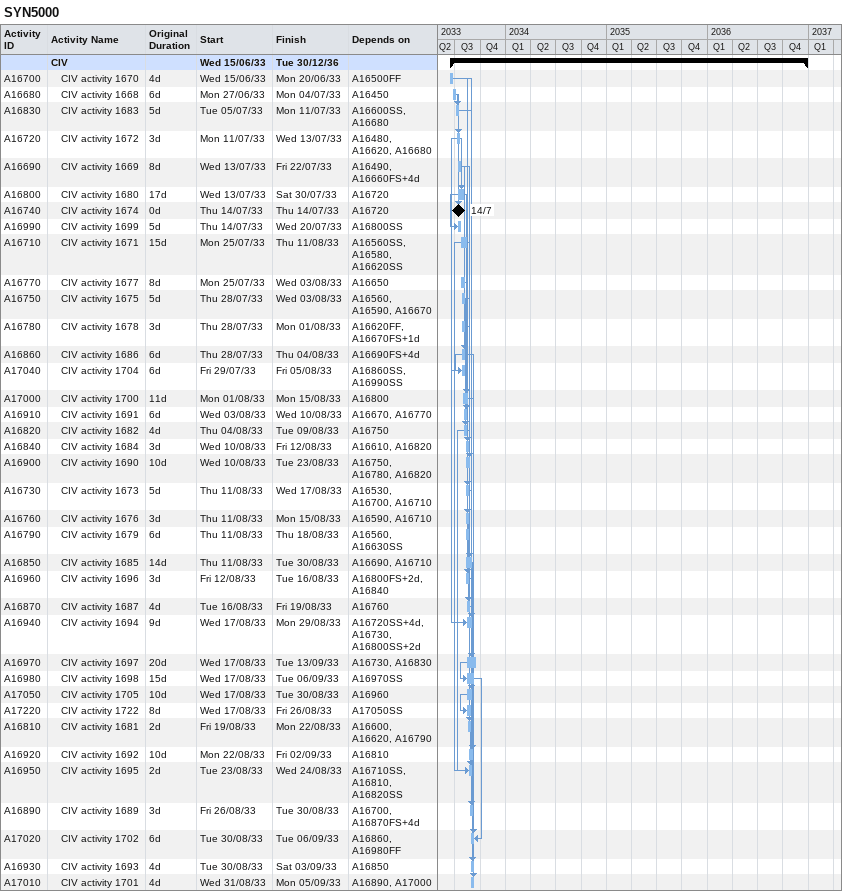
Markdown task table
SYN5000

| ID | Level | Task | Original duration | Start | Finish | Predecessors |
|---|---|---|---|---|---|---|
|  | 1 | **CIV** |  | 2033-06-15 | 2036-12-30 |  |
| A16700 | 2 | CIV activity 1670 | 4d | 2033-06-15 | 2033-06-20 | A16500FF |
| A16680 | 2 | CIV activity 1668 | 6d | 2033-06-27 | 2033-07-04 | A16450 |
| A16830 | 2 | CIV activity 1683 | 5d | 2033-07-05 | 2033-07-11 | A16600SS, A16680 |
| A16720 | 2 | CIV activity 1672 | 3d | 2033-07-11 | 2033-07-13 | A16480, A16620, A16680 |
| A16690 | 2 | CIV activity 1669 | 8d | 2033-07-13 | 2033-07-22 | A16490, A16660FS+4d |
| A16800 | 2 | CIV activity 1680 | 17d | 2033-07-13 | 2033-07-30 | A16720 |
| A16740 | 2 | CIV activity 1674 | 0d | 2033-07-14 | 2033-07-14 | A16720 |
| A16990 | 2 | CIV activity 1699 | 5d | 2033-07-14 | 2033-07-20 | A16800SS |
| A16710 | 2 | CIV activity 1671 | 15d | 2033-07-25 | 2033-08-11 | A16560SS, A16580, A16620SS |
| A16770 | 2 | CIV activity 1677 | 8d | 2033-07-25 | 2033-08-03 | A16650 |
| A16750 | 2 | CIV activity 1675 | 5d | 2033-07-28 | 2033-08-03 | A16560, A16590, A16670 |
| A16780 | 2 | CIV activity 1678 | 3d | 2033-07-28 | 2033-08-01 | A16620FF, A16670FS+1d |
| A16860 | 2 | CIV activity 1686 | 6d | 2033-07-28 | 2033-08-04 | A16690FS+4d |
| A17040 | 2 | CIV activity 1704 | 6d | 2033-07-29 | 2033-08-05 | A16860SS, A16990SS |
| A17000 | 2 | CIV activity 1700 | 11d | 2033-08-01 | 2033-08-15 | A16800 |
| A16910 | 2 | CIV activity 1691 | 6d | 2033-08-03 | 2033-08-10 | A16670, A16770 |
| A16820 | 2 | CIV activity 1682 | 4d | 2033-08-04 | 2033-08-09 | A16750 |
| A16840 | 2 | CIV activity 1684 | 3d | 2033-08-10 | 2033-08-12 | A16610, A16820 |
| A16900 | 2 | CIV activity 1690 | 10d | 2033-08-10 | 2033-08-23 | A16750, A16780, A16820 |
| A16730 | 2 | CIV activity 1673 | 5d | 2033-08-11 | 2033-08-17 | A16530, A16700, A16710 |
| A16760 | 2 | CIV activity 1676 | 3d | 2033-08-11 | 2033-08-15 | A16590, A16710 |
| A16790 | 2 | CIV activity 1679 | 6d | 2033-08-11 | 2033-08-18 | A16560, A16630SS |
| A16850 | 2 | CIV activity 1685 | 14d | 2033-08-11 | 2033-08-30 | A16690, A16710 |
| A16960 | 2 | CIV activity 1696 | 3d | 2033-08-12 | 2033-08-16 | A16800FS+2d, A16840 |
| A16870 | 2 | CIV activity 1687 | 4d | 2033-08-16 | 2033-08-19 | A16760 |
| A16940 | 2 | CIV activity 1694 | 9d | 2033-08-17 | 2033-08-29 | A16720SS+4d, A16730, A16800SS+2d |
| A16970 | 2 | CIV activity 1697 | 20d | 2033-08-17 | 2033-09-13 | A16730, A16830 |
| A16980 | 2 | CIV activity 1698 | 15d | 2033-08-17 | 2033-09-06 | A16970SS |
| A17050 | 2 | CIV activity 1705 | 10d | 2033-08-17 | 2033-08-30 | A16960 |
| A17220 | 2 | CIV activity 1722 | 8d | 2033-08-17 | 2033-08-26 | A17050SS |
| A16810 | 2 | CIV activity 1681 | 2d | 2033-08-19 | 2033-08-22 | A16600, A16620, A16790 |
| A16920 | 2 | CIV activity 1692 | 10d | 2033-08-22 | 2033-09-02 | A16810 |
| A16950 | 2 | CIV activity 1695 | 2d | 2033-08-23 | 2033-08-24 | A16710SS, A16810, A16820SS |
| A16890 | 2 | CIV activity 1689 | 3d | 2033-08-26 | 2033-08-30 | A16700, A16870FS+4d |
| A17020 | 2 | CIV activity 1702 | 6d | 2033-08-30 | 2033-09-06 | A16860, A16980FF |
| A16930 | 2 | CIV activity 1693 | 4d | 2033-08-30 | 2033-09-03 | A16850 |
| A17010 | 2 | CIV activity 1701 | 4d | 2033-08-31 | 2033-09-05 | A16890, A17000 |
